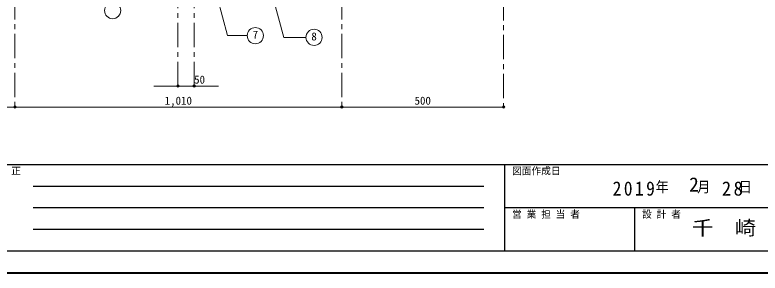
# Model space of a CAD drawing. Units: millimetres at full size, sheet at 1:15. Extents: x -3171 to 2904, y -2098 to 2117.
# Drawn here: x -1730 to 572, y -2098 to -1301 of the extents above; entities that cross this region are included whole.
import ezdxf
from ezdxf.enums import TextEntityAlignment as Align

# ---------------------------------------------------------------- set-up
doc = ezdxf.new("R2010")
doc.units = ezdxf.units.MM
doc.header["$LTSCALE"] = 15
doc.header["$PDMODE"] = 32
doc.header["$PDSIZE"] = 7.5
doc.linetypes.add('CHAIN1', pattern=[8, 5, -1, 1, -1])
doc.layers.add('0-0_ﾚｲﾔ1', color=4, linetype='Continuous', lineweight=9)
doc.styles.add('ＭＳ ゴシック', font='')
doc.styles.get('ＭＳ ゴシック').set_extended_font_data('MS Gothic')

msp = doc.modelspace()

# ---------------------------------------------------------------- linework, layer by layer
at = {"layer": '0-0_ﾚｲﾔ1', "linetype": 'CHAIN1'}
for p, q in [((-220.38, -882.95), (-220.38, -1585.45)), ((-1226.63, -1520.45), (-1226.63, -1180.45)), ((-1176.63, -1520.45), (-1176.63, -1180.45)), ((-1730.38, -1239.65), (-1730.38, -1585.45)), ((-720.38, -1239.65), (-720.38, -1585.45))]:
    msp.add_line(p, q, dxfattribs=at)
at = {"layer": '0-0_ﾚｲﾔ1', "color": 7, "lineweight": 18}
for p, q in [((-1114.54, -1210.4), (-1073.15, -1364.88)), ((-939.7, -1221.14), (-899.74, -1370.28)), ((-1012.48, -1364.88), (-1073.15, -1364.88)), ((-831.14, -1370.28), (-899.74, -1370.28))]:
    msp.add_line(p, q, dxfattribs=at)
at = {"layer": '0-0_ﾚｲﾔ1'}
for p, q in [((-1101.63, -1520.45), (-1301.63, -1520.45)), ((-2230.38, -1585.45), (-1730.38, -1585.45)), ((-720.38, -1585.45), (-1730.38, -1585.45)), ((-720.38, -1585.45), (-220.38, -1585.45))]:
    msp.add_line(p, q, dxfattribs=at)
at = {"layer": '0-0_ﾚｲﾔ1', "color": 6, "lineweight": 25}
for p, q in [((-3103.38, -1762.6), (2836.62, -1762.6)), ((-216.95, -2030.45), (-216.95, -1762.6)), ((-1674.1, -1829.56), (-281.24, -1829.56)), ((-281.24, -1896.53), (-1674.1, -1896.53)), ((2836.62, -1896.53), (-216.95, -1896.53)), ((184.83, -2030.45), (184.83, -1896.53)), ((-281.24, -1963.49), (-1674.1, -1963.49)), ((2836.62, -2030.45), (-3103.38, -2030.45))]:
    msp.add_line(p, q, dxfattribs=at)
at = {"layer": '0-0_ﾚｲﾔ1', "color": 1, "lineweight": 40}
msp.add_line((2904.12, -2097.95), (-3170.88, -2097.95), dxfattribs=at)
at = {"layer": '0-0_ﾚｲﾔ1', "color": 7, "lineweight": 18}
for centre in [(-1428.51, -1287.66), (-987.48, -1364.88), (-806.14, -1370.28)]:
    msp.add_circle(centre, 25, dxfattribs=at)
at = {"layer": '0-0_ﾚｲﾔ1', "color": 1}
for p in [(-1226.63, -1520.45), (-1176.63, -1520.45), (-1730.38, -1585.45), (-720.38, -1585.45), (-220.38, -1585.45)]:
    msp.add_point(p, dxfattribs=at)

# ---------------------------------------------------------------- texts
at = {"layer": '0-0_ﾚｲﾔ1', "color": 7, "style": 'ＭＳ ゴシック'}
for s, height, p in [('7', 24.74, (-995.91, -1381.76)), ('8', 24.74, (-814.58, -1387.16)), ('50', 24.74, (-1176.63, -1520.45)), ('1,010', 24.74, (-1267.57, -1585.45)), ('500', 24.74, (-495.7, -1585.45)), ('訂\u3000正', 21.99, (-1801.6, -1800.1)), ('図面作成日', 21.99, (-194.45, -1800.1)), ('2', 43.99, (352.62, -1859.56)), ('営 業 担 当 者', 21.99, (-194.45, -1934.03)), ('設 計 者', 21.99, (207.33, -1934.03))]:
    msp.add_text(s, height=height, dxfattribs=at).set_placement(p, align=Align.BOTTOM_LEFT)
at = {"layer": '0-0_ﾚｲﾔ1', "color": 7, "style": 'ＭＳ ゴシック', "width": 1.1}
msp.add_text('千\u3000崎', height=43.99, dxfattribs=at).set_placement((361.62, -1993.49), align=Align.BOTTOM_LEFT)
at = {"layer": '0-0_ﾚｲﾔ1', "color": 7, "attachment_point": 7, "style": 'ＭＳ ゴシック'}
for s, insert, char_height in [('\\T1.28;\\W0.9;2019', (116.37, -1859.56), 43.99), ('\\T1.27;\\W0.9;年\\~\\~\\~月\\~\\~\\~日', (249.12, -1852.06), 32.99), ('\\T1.27;\\W0.95;28', (453.87, -1859.56), 43.99)]:
    msp.add_mtext(s, dxfattribs=dict(at, insert=insert, char_height=char_height))

doc.saveas('drawing.dxf')
